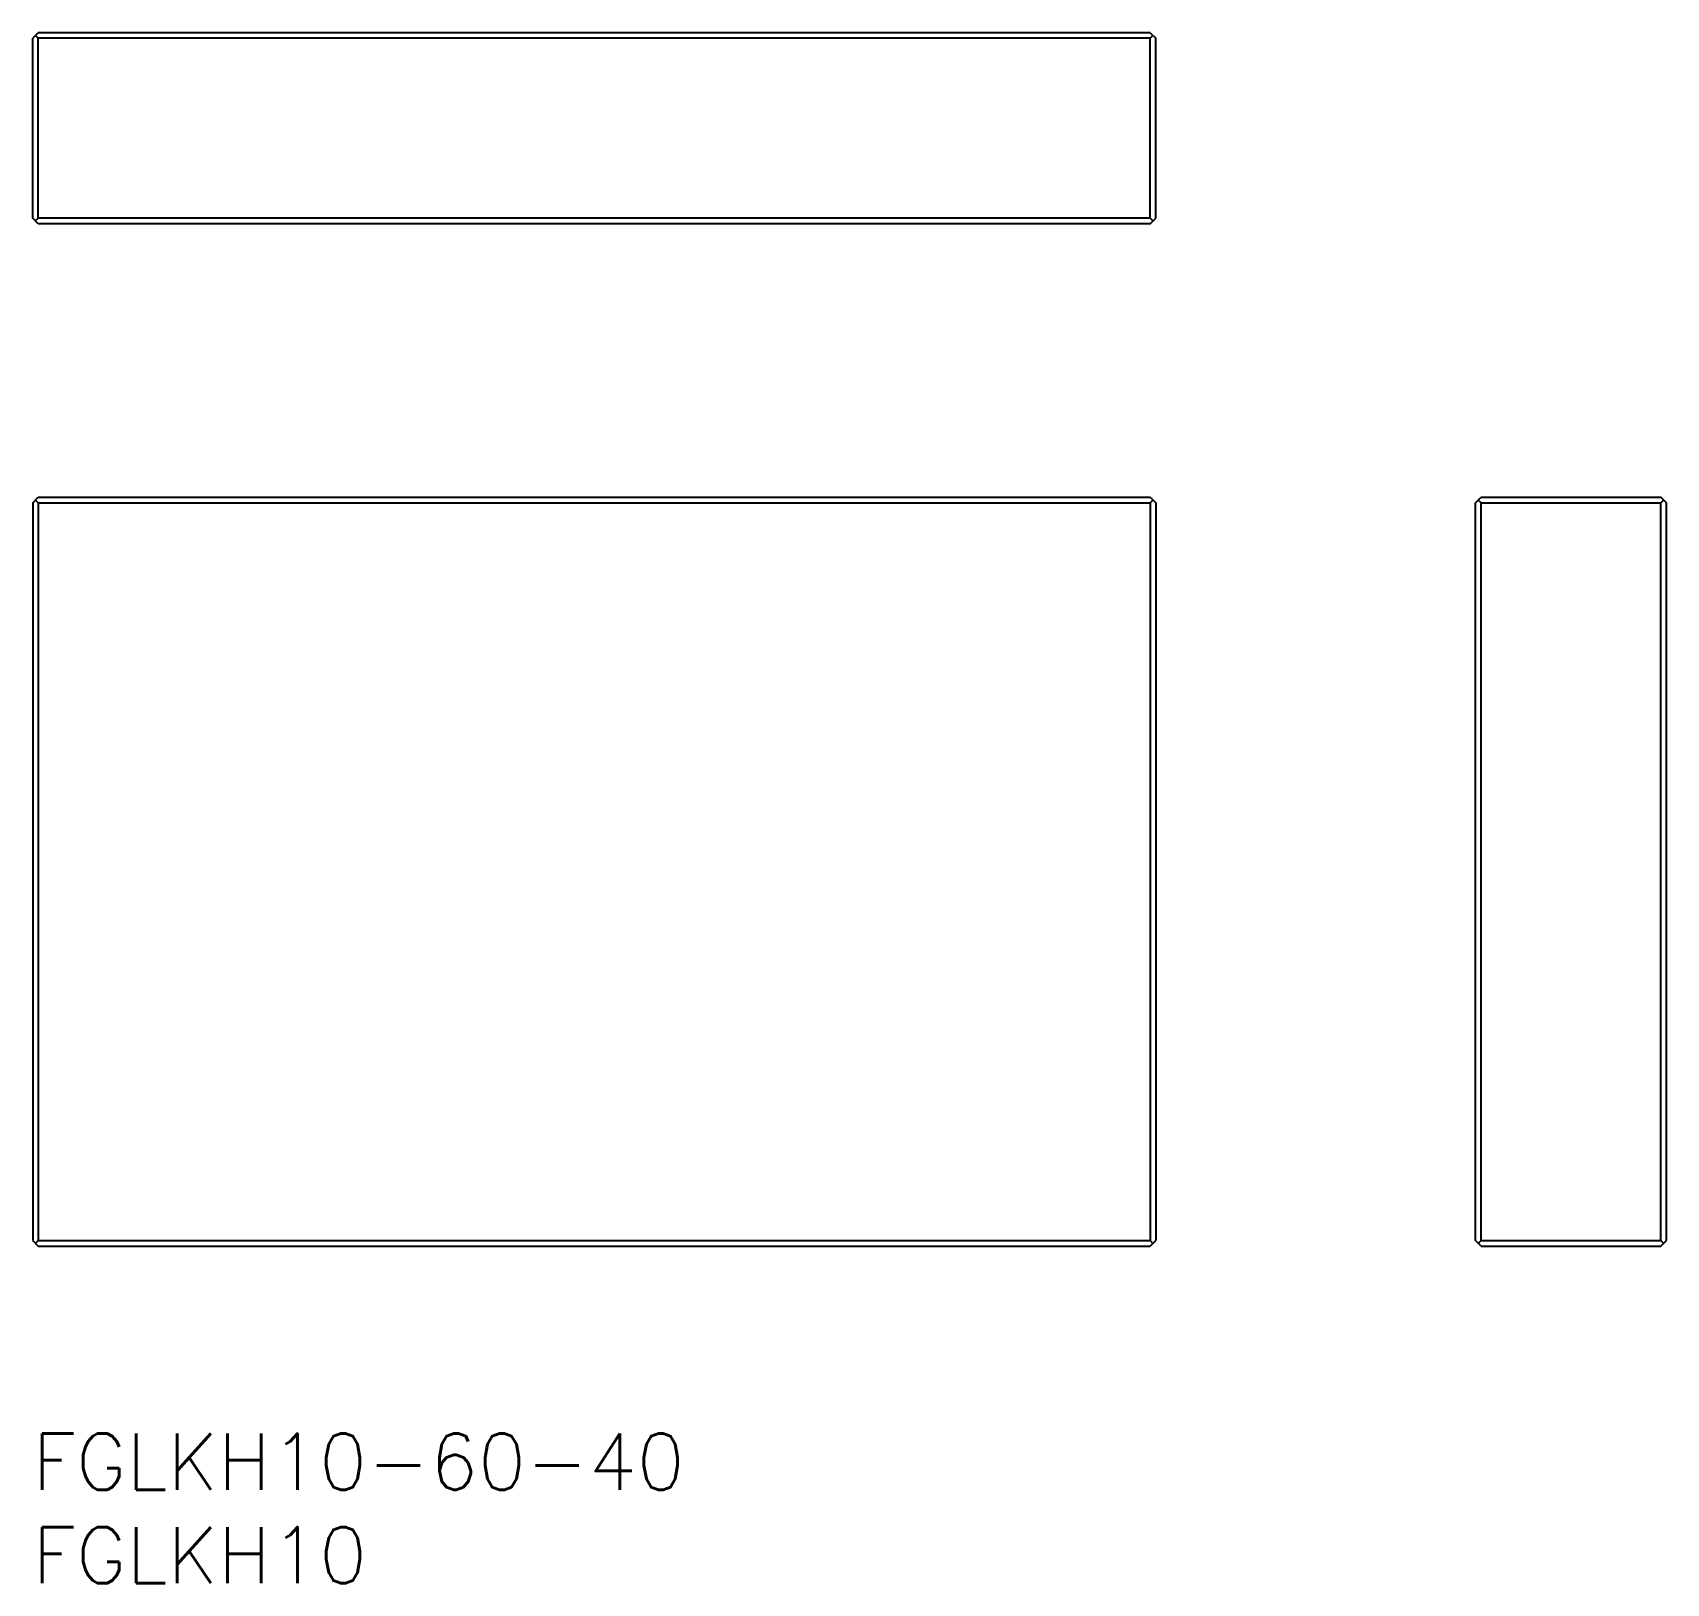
# Model space of a CAD drawing. Extents: x 0 to 87.3, y -8 to 74.8.
import ezdxf

# ---------------------------------------------------------------- set-up
doc = ezdxf.new("R2010")
doc.units = 0
doc.header["$LTSCALE"] = 0.5
doc.layers.add('MSM_CONTINUOUS', color=7, linetype='CONTINUOUS')
doc.layers.add('MSM_PART_NUMBER', color=7, linetype='CONTINUOUS')
doc.styles.get("Standard").update_dxf_attribs({"font": 'txt.shx', "height": 1, "bigfont": 'bigfont.shx'})

# ---------------------------------------------------------------- blocks, each defined once
blk = doc.blocks.new('*U14')
at = {"layer": 'MSM_PART_NUMBER'}
blk.add_text('FGLKH10-60-40', height=3, dxfattribs=at).set_placement((0, -3))
blk = doc.blocks.new('*U15')
at = {"layer": 'MSM_PART_NUMBER'}
blk.add_text('FGLKH10', height=3, dxfattribs=at).set_placement((0, -8))

msp = doc.modelspace()

# ---------------------------------------------------------------- linework, layer by layer
at = {"layer": 'MSM_CONTINUOUS'}
for p, q in [((0.3, 74.806), (0, 74.506)), ((0, 64.906), (0, 74.506)), ((0.3, 74.506), (0.15, 74.656)), ((59.7, 74.806), (0.3, 74.806)), ((59.7, 74.506), (0.3, 74.506)), ((0.3, 64.906), (0.3, 74.506)), ((59.7, 74.806), (60, 74.506)), ((59.7, 74.506), (59.85, 74.656)), ((59.7, 64.906), (59.7, 74.506)), ((60, 64.906), (60, 74.506)), ((0.3, 64.606), (0, 64.906)), ((0.3, 64.906), (0.15, 64.756)), ((59.7, 64.906), (0.3, 64.906)), ((59.7, 64.606), (0.3, 64.606)), ((59.7, 64.606), (60, 64.906)), ((59.7, 64.906), (59.85, 64.756)), ((0, 49.7), (0.3, 50)), ((0.3, 49.7), (0.15, 49.85)), ((0.3, 50), (59.7, 50)), ((59.7, 50), (60, 49.7)), ((59.7, 49.7), (59.85, 49.85)), ((77.079, 49.7), (77.379, 50)), ((77.379, 49.7), (77.229, 49.85)), ((77.379, 50), (86.979, 50)), ((87.279, 49.7), (86.979, 50)), ((86.979, 49.7), (87.129, 49.85)), ((0, 49.7), (0, 10.3)), ((0.3, 49.7), (59.7, 49.7)), ((0.3, 49.7), (0.3, 10.3)), ((59.7, 49.7), (59.7, 10.3)), ((60, 49.7), (60, 10.3)), ((77.079, 10.3), (77.079, 49.7)), ((77.379, 10.3), (77.379, 49.7)), ((77.379, 49.7), (86.979, 49.7)), ((86.979, 10.3), (86.979, 49.7)), ((87.279, 10.3), (87.279, 49.7)), ((0, 10.3), (0.3, 10)), ((0.3, 10.3), (0.15, 10.15)), ((0.3, 10.3), (59.7, 10.3)), ((0.3, 10), (59.7, 10)), ((59.7, 10), (60, 10.3)), ((59.7, 10.3), (59.85, 10.15)), ((77.379, 10), (77.079, 10.3)), ((77.379, 10.3), (77.229, 10.15)), ((77.379, 10.3), (86.979, 10.3)), ((77.379, 10), (86.979, 10)), ((86.979, 10), (87.279, 10.3)), ((86.979, 10.3), (87.129, 10.15))]:
    msp.add_line(p, q, dxfattribs=at)

# ---------------------------------------------------------------- block references
for name in ['*U14', '*U15']:
    msp.add_blockref(name, (0, 0), dxfattribs=at)

doc.saveas('drawing.dxf')
